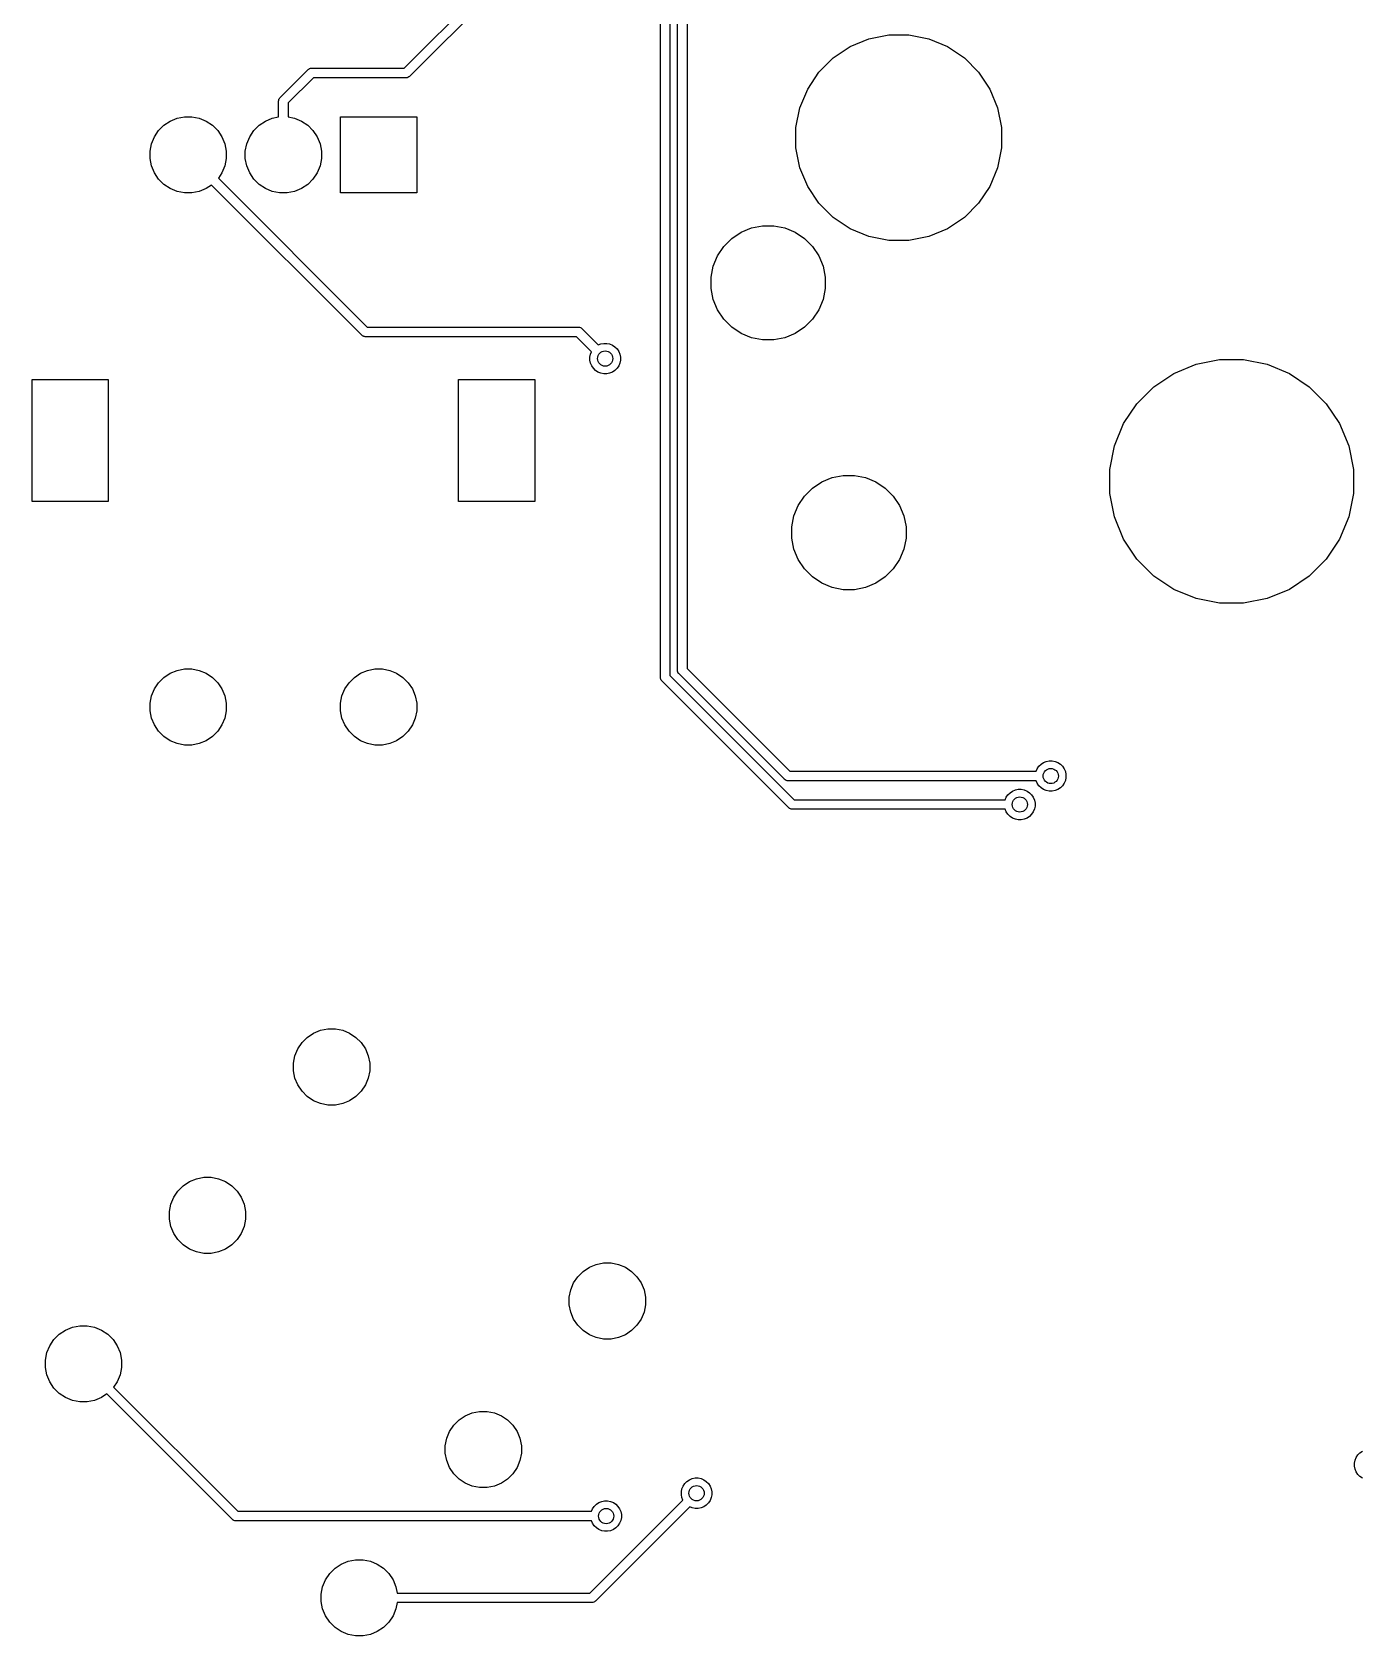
# Model space of a CAD drawing. Extents: x 3.67 to 7.92, y -5.42 to -1.8.
# Drawn here: x 3.76 to 5.134, y -5.378 to -3.719 of the extents above; entities that cross this region are included whole.
import ezdxf

# ---------------------------------------------------------------- set-up
doc = ezdxf.new("R2010")
doc.units = 0
doc.header["$MEASUREMENT"] = 0
doc.layers.add('BLACK', color=7, linetype='CONTINUOUS')

msp = doc.modelspace()

# ---------------------------------------------------------------- linework, layer by layer
at = {"layer": 'BLACK', "linetype": 'CONTINUOUS'}
for p, q in [((4.40945, -4.38657), (4.40945, -3.08176)), ((4.41929, -3.07997), (4.41929, -4.38477)), ((4.42717, -3.82161), (4.42717, -3.62229)), ((4.43701, -3.62409), (4.43701, -4.37743)), ((4.14454, -3.75689), (4.26596, -3.63546)), ((4.27419, -3.64115), (4.15023, -3.76512)), ((4.60555, -3.73454), (4.6249, -3.72653)), ((4.6249, -3.72653), (4.64544, -3.72244)), ((4.64544, -3.72244), (4.66638, -3.72244)), ((4.66638, -3.72244), (4.68691, -3.72653)), ((4.68691, -3.72653), (4.70626, -3.73454)), ((4.57334, -3.76098), (4.58814, -3.74617)), ((4.58814, -3.74617), (4.60555, -3.73454)), ((4.70626, -3.73454), (4.72367, -3.74617)), ((4.72367, -3.74617), (4.73847, -3.76098)), ((4.01638, -3.78713), (4.045, -3.7585)), ((4.045, -3.7585), (4.04516, -3.75831)), ((4.04516, -3.75831), (4.04543, -3.75809)), ((4.04543, -3.75809), (4.04591, -3.7577)), ((4.04591, -3.7577), (4.04676, -3.75724)), ((4.04676, -3.75724), (4.04702, -3.75716)), ((4.04702, -3.75716), (4.04769, -3.75696)), ((4.04769, -3.75696), (4.04841, -3.75689)), ((4.04841, -3.75689), (4.04865, -3.75687)), ((4.04841, -3.75689), (4.04841, -3.75689)), ((4.04865, -3.75687), (4.04889, -3.75689)), ((4.04889, -3.75689), (4.14454, -3.75689)), ((4.5617, -3.77839), (4.57334, -3.76098)), ((4.73847, -3.76098), (4.75011, -3.77839)), ((4.05069, -3.76673), (4.02461, -3.79282)), ((4.14633, -3.76673), (4.05069, -3.76673)), ((4.14657, -3.76676), (4.14633, -3.76673)), ((4.14682, -3.76673), (4.14657, -3.76676)), ((4.14754, -3.76666), (4.14682, -3.76673)), ((4.14682, -3.76673), (4.14682, -3.76673)), ((4.14847, -3.76638), (4.14754, -3.76666)), ((4.14932, -3.76592), (4.14847, -3.76638)), ((4.15007, -3.76531), (4.14932, -3.76592)), ((4.15023, -3.76512), (4.15007, -3.76531)), ((4.55369, -3.79773), (4.5617, -3.77839)), ((4.75011, -3.77839), (4.75812, -3.79773)), ((4.01474, -3.79078), (4.01484, -3.78981)), ((4.01476, -3.79102), (4.01474, -3.79078)), ((4.01476, -3.80729), (4.01476, -3.79102)), ((4.01484, -3.78981), (4.01512, -3.78889)), ((4.01512, -3.78889), (4.01557, -3.78803)), ((4.01557, -3.78803), (4.01603, -3.78747)), ((4.01603, -3.78747), (4.01619, -3.78728)), ((4.01603, -3.78747), (4.01603, -3.78747)), ((4.01619, -3.78728), (4.01638, -3.78713)), ((4.02461, -3.79282), (4.02461, -3.80729)), ((3.89616, -3.81588), (3.90261, -3.81157)), ((3.90261, -3.81157), (3.90978, -3.8086)), ((3.90978, -3.8086), (3.91738, -3.80709)), ((3.91738, -3.80709), (3.92514, -3.80709)), ((3.92514, -3.80709), (3.93274, -3.8086)), ((3.93274, -3.8086), (3.93991, -3.81157)), ((3.93991, -3.81157), (3.94636, -3.81588)), ((3.99459, -3.81588), (4.00104, -3.81157)), ((4.00104, -3.81157), (4.0082, -3.8086)), ((4.0082, -3.8086), (4.01476, -3.80729)), ((4.02461, -3.80729), (4.03117, -3.8086)), ((4.03117, -3.8086), (4.03833, -3.81157)), ((4.03833, -3.81157), (4.04478, -3.81588)), ((4.07874, -3.88583), (4.07874, -3.80709)), ((4.07874, -3.80709), (4.15748, -3.80709)), ((4.15748, -3.80709), (4.15748, -3.88583)), ((4.54961, -3.81827), (4.55369, -3.79773)), ((4.75812, -3.79773), (4.7622, -3.81827)), ((3.8834, -3.83497), (3.88637, -3.82781)), ((3.88637, -3.82781), (3.89068, -3.82136)), ((3.89068, -3.82136), (3.89616, -3.81588)), ((3.94636, -3.81588), (3.95184, -3.82136)), ((3.95184, -3.82136), (3.95615, -3.82781)), ((3.95615, -3.82781), (3.95912, -3.83497)), ((3.98183, -3.83497), (3.9848, -3.82781)), ((3.9848, -3.82781), (3.9891, -3.82136)), ((3.9891, -3.82136), (3.99459, -3.81588)), ((4.04478, -3.81588), (4.05027, -3.82136)), ((4.05027, -3.82136), (4.05457, -3.82781)), ((4.05457, -3.82781), (4.05754, -3.83497)), ((4.42717, -4.37923), (4.42717, -3.82161)), ((4.42717, -3.82161), (4.42717, -3.82161)), ((4.54961, -3.83921), (4.54961, -3.81827)), ((4.7622, -3.81827), (4.7622, -3.83921)), ((3.88189, -3.84258), (3.8834, -3.83497)), ((3.88189, -3.85033), (3.88189, -3.84258)), ((3.95912, -3.83497), (3.96063, -3.84258)), ((3.96063, -3.84258), (3.96063, -3.85033)), ((3.98031, -3.84258), (3.98183, -3.83497)), ((3.98031, -3.85033), (3.98031, -3.84258)), ((4.05754, -3.83497), (4.05906, -3.84258)), ((4.05906, -3.84258), (4.05906, -3.85033)), ((4.55369, -3.85975), (4.54961, -3.83921)), ((4.7622, -3.83921), (4.75812, -3.85975)), ((3.8834, -3.85794), (3.88189, -3.85033)), ((3.88637, -3.86511), (3.8834, -3.85794)), ((3.95912, -3.85794), (3.95615, -3.86511)), ((3.96063, -3.85033), (3.95912, -3.85794)), ((3.98183, -3.85794), (3.98031, -3.85033)), ((3.9848, -3.86511), (3.98183, -3.85794)), ((4.05754, -3.85794), (4.05457, -3.86511)), ((4.05906, -3.85033), (4.05754, -3.85794)), ((4.5617, -3.87909), (4.55369, -3.85975)), ((4.75812, -3.85975), (4.75011, -3.87909)), ((3.89068, -3.87155), (3.88637, -3.86511)), ((3.89616, -3.87704), (3.89068, -3.87155)), ((3.90261, -3.88135), (3.89616, -3.87704)), ((3.94547, -3.87763), (3.93991, -3.88135)), ((4.10068, -4.03284), (3.94547, -3.87763)), ((3.95615, -3.86511), (3.95243, -3.87067)), ((3.95243, -3.87067), (4.10637, -4.02461)), ((3.9891, -3.87155), (3.9848, -3.86511)), ((3.99459, -3.87704), (3.9891, -3.87155)), ((4.00104, -3.88135), (3.99459, -3.87704)), ((4.04478, -3.87704), (4.03833, -3.88135)), ((4.05027, -3.87155), (4.04478, -3.87704)), ((4.05457, -3.86511), (4.05027, -3.87155)), ((4.57334, -3.8965), (4.5617, -3.87909)), ((4.75011, -3.87909), (4.73847, -3.8965)), ((3.90978, -3.88431), (3.90261, -3.88135)), ((3.91738, -3.88583), (3.90978, -3.88431)), ((3.92514, -3.88583), (3.91738, -3.88583)), ((3.93274, -3.88431), (3.92514, -3.88583)), ((3.93991, -3.88135), (3.93274, -3.88431)), ((4.0082, -3.88431), (4.00104, -3.88135)), ((4.01581, -3.88583), (4.0082, -3.88431)), ((4.02356, -3.88583), (4.01581, -3.88583)), ((4.03117, -3.88431), (4.02356, -3.88583)), ((4.03833, -3.88135), (4.03117, -3.88431)), ((4.15748, -3.88583), (4.07874, -3.88583)), ((4.58814, -3.91131), (4.57334, -3.8965)), ((4.73847, -3.8965), (4.72367, -3.91131)), ((4.60555, -3.92294), (4.58814, -3.91131)), ((4.72367, -3.91131), (4.70626, -3.92294)), ((4.48322, -3.93287), (4.49289, -3.92641)), ((4.49289, -3.92641), (4.50364, -3.92195)), ((4.50364, -3.92195), (4.51505, -3.91969)), ((4.51505, -3.91969), (4.52668, -3.91969)), ((4.52668, -3.91969), (4.53809, -3.92195)), ((4.53809, -3.92195), (4.54884, -3.92641)), ((4.54884, -3.92641), (4.55851, -3.93287)), ((4.6249, -3.93095), (4.60555, -3.92294)), ((4.70626, -3.92294), (4.68691, -3.93095)), ((4.46853, -3.95077), (4.475, -3.94109)), ((4.475, -3.94109), (4.48322, -3.93287)), ((4.55851, -3.93287), (4.56674, -3.94109)), ((4.56674, -3.94109), (4.5732, -3.95077)), ((4.64544, -3.93504), (4.6249, -3.93095)), ((4.66638, -3.93504), (4.64544, -3.93504)), ((4.68691, -3.93095), (4.66638, -3.93504)), ((4.46181, -3.97292), (4.46408, -3.96151)), ((4.46408, -3.96151), (4.46853, -3.95077)), ((4.5732, -3.95077), (4.57765, -3.96151)), ((4.57765, -3.96151), (4.57992, -3.97292)), ((4.46181, -3.98456), (4.46181, -3.97292)), ((4.57992, -3.97292), (4.57992, -3.98456)), ((4.46408, -3.99597), (4.46181, -3.98456)), ((4.46853, -4.00671), (4.46408, -3.99597)), ((4.57765, -3.99597), (4.5732, -4.00671)), ((4.57992, -3.98456), (4.57765, -3.99597)), ((4.475, -4.01639), (4.46853, -4.00671)), ((4.5732, -4.00671), (4.56674, -4.01639)), ((4.10637, -4.02461), (4.32456, -4.02461)), ((4.32456, -4.02461), (4.3248, -4.02458)), ((4.3248, -4.02458), (4.32504, -4.02461)), ((4.32504, -4.02461), (4.32504, -4.02461)), ((4.32504, -4.02461), (4.32577, -4.02468)), ((4.32577, -4.02468), (4.3267, -4.02496)), ((4.3267, -4.02496), (4.32755, -4.02542)), ((4.32755, -4.02542), (4.3283, -4.02603)), ((4.3283, -4.02603), (4.32845, -4.02622)), ((4.32845, -4.02622), (4.34523, -4.043)), ((4.48322, -4.02461), (4.475, -4.01639)), ((4.49289, -4.03107), (4.48322, -4.02461)), ((4.55851, -4.02461), (4.54884, -4.03107)), ((4.56674, -4.01639), (4.55851, -4.02461)), ((4.10083, -4.03302), (4.10068, -4.03284)), ((4.10102, -4.03318), (4.10083, -4.03302)), ((4.10158, -4.03364), (4.10102, -4.03318)), ((4.10102, -4.03318), (4.10102, -4.03318)), ((4.10238, -4.03406), (4.10158, -4.03364)), ((4.10244, -4.0341), (4.10238, -4.03406)), ((4.10337, -4.03438), (4.10244, -4.0341)), ((4.10409, -4.03445), (4.10337, -4.03438)), ((4.10433, -4.03447), (4.10409, -4.03445)), ((4.10409, -4.03445), (4.10409, -4.03445)), ((4.10457, -4.03445), (4.10433, -4.03447)), ((4.32276, -4.03445), (4.10457, -4.03445)), ((4.33827, -4.04995), (4.32276, -4.03445)), ((4.34523, -4.043), (4.34777, -4.04194)), ((4.34777, -4.04194), (4.35081, -4.04134)), ((4.35081, -4.04134), (4.35391, -4.04134)), ((4.35391, -4.04134), (4.35696, -4.04194)), ((4.35696, -4.04194), (4.35982, -4.04313)), ((4.35982, -4.04313), (4.3624, -4.04485)), ((4.3624, -4.04485), (4.36459, -4.04705)), ((4.50364, -4.03553), (4.49289, -4.03107)), ((4.51505, -4.0378), (4.50364, -4.03553)), ((4.52668, -4.0378), (4.51505, -4.0378)), ((4.53809, -4.03553), (4.52668, -4.0378)), ((4.54884, -4.03107), (4.53809, -4.03553)), ((4.33661, -4.05554), (4.33722, -4.05249)), ((4.33661, -4.05864), (4.33661, -4.05554)), ((4.33722, -4.06168), (4.33661, -4.05864)), ((4.33722, -4.05249), (4.33827, -4.04995)), ((4.33841, -4.06455), (4.33722, -4.06168)), ((4.36459, -4.04705), (4.36632, -4.04963)), ((4.36632, -4.04963), (4.36751, -4.05249)), ((4.36751, -4.06168), (4.36632, -4.06455)), ((4.36751, -4.05249), (4.36811, -4.05554)), ((4.36811, -4.05864), (4.36751, -4.06168)), ((4.36811, -4.05554), (4.36811, -4.05864)), ((4.94032, -4.07241), (4.96325, -4.06291)), ((4.96325, -4.06291), (4.98759, -4.05807)), ((4.98759, -4.05807), (5.01241, -4.05807)), ((5.01241, -4.05807), (5.03675, -4.06291)), ((5.03675, -4.06291), (5.05968, -4.07241)), ((3.75984, -4.20472), (3.75984, -4.07874)), ((3.75984, -4.07874), (3.83858, -4.07874)), ((3.83858, -4.07874), (3.83858, -4.20472)), ((4.20079, -4.20472), (4.20079, -4.07874)), ((4.20079, -4.07874), (4.27953, -4.07874)), ((4.27953, -4.07874), (4.27953, -4.20472)), ((4.34013, -4.06713), (4.33841, -4.06455)), ((4.34232, -4.06932), (4.34013, -4.06713)), ((4.3449, -4.07104), (4.34232, -4.06932)), ((4.34777, -4.07223), (4.3449, -4.07104)), ((4.35081, -4.07283), (4.34777, -4.07223)), ((4.35391, -4.07283), (4.35081, -4.07283)), ((4.35696, -4.07223), (4.35391, -4.07283)), ((4.35982, -4.07104), (4.35696, -4.07223)), ((4.3624, -4.06932), (4.35982, -4.07104)), ((4.36459, -4.06713), (4.3624, -4.06932)), ((4.36632, -4.06455), (4.36459, -4.06713)), ((4.91969, -4.0862), (4.94032, -4.07241)), ((5.05968, -4.07241), (5.08031, -4.0862)), ((4.90214, -4.10374), (4.91969, -4.0862)), ((5.08031, -4.0862), (5.09786, -4.10374)), ((4.88835, -4.12438), (4.90214, -4.10374)), ((5.09786, -4.10374), (5.11165, -4.12438)), ((4.87886, -4.14731), (4.88835, -4.12438)), ((5.11165, -4.12438), (5.12114, -4.14731)), ((4.87402, -4.17165), (4.87886, -4.14731)), ((5.12114, -4.14731), (5.12598, -4.17165)), ((4.5871, -4.18022), (4.59851, -4.17795)), ((4.59851, -4.17795), (4.61015, -4.17795)), ((4.61015, -4.17795), (4.62156, -4.18022)), ((4.87402, -4.19646), (4.87402, -4.17165)), ((5.12598, -4.17165), (5.12598, -4.19646)), ((4.55846, -4.19936), (4.56669, -4.19114)), ((4.56669, -4.19114), (4.57636, -4.18467)), ((4.57636, -4.18467), (4.5871, -4.18022)), ((4.62156, -4.18022), (4.6323, -4.18467)), ((4.6323, -4.18467), (4.64198, -4.19114)), ((4.64198, -4.19114), (4.6502, -4.19936)), ((3.83858, -4.20472), (3.75984, -4.20472)), ((4.27953, -4.20472), (4.20079, -4.20472)), ((4.54755, -4.21978), (4.552, -4.20903)), ((4.552, -4.20903), (4.55846, -4.19936)), ((4.6502, -4.19936), (4.65666, -4.20903)), ((4.65666, -4.20903), (4.66112, -4.21978)), ((4.87886, -4.2208), (4.87402, -4.19646)), ((5.12598, -4.19646), (5.12114, -4.2208)), ((4.54528, -4.23119), (4.54755, -4.21978)), ((4.66112, -4.21978), (4.66339, -4.23119)), ((4.88835, -4.24373), (4.87886, -4.2208)), ((5.12114, -4.2208), (5.11165, -4.24373)), ((4.54528, -4.24282), (4.54528, -4.23119)), ((4.54755, -4.25423), (4.54528, -4.24282)), ((4.66339, -4.24282), (4.66112, -4.25423)), ((4.66339, -4.23119), (4.66339, -4.24282)), ((4.90214, -4.26437), (4.88835, -4.24373)), ((5.11165, -4.24373), (5.09786, -4.26437)), ((4.552, -4.26498), (4.54755, -4.25423)), ((4.66112, -4.25423), (4.65666, -4.26498)), ((4.55846, -4.27465), (4.552, -4.26498)), ((4.56669, -4.28288), (4.55846, -4.27465)), ((4.6502, -4.27465), (4.64198, -4.28288)), ((4.65666, -4.26498), (4.6502, -4.27465)), ((4.91969, -4.28191), (4.90214, -4.26437)), ((5.09786, -4.26437), (5.08031, -4.28191)), ((4.57636, -4.28934), (4.56669, -4.28288)), ((4.5871, -4.29379), (4.57636, -4.28934)), ((4.59851, -4.29606), (4.5871, -4.29379)), ((4.62156, -4.29379), (4.61015, -4.29606)), ((4.6323, -4.28934), (4.62156, -4.29379)), ((4.64198, -4.28288), (4.6323, -4.28934)), ((4.94032, -4.2957), (4.91969, -4.28191)), ((5.08031, -4.28191), (5.05968, -4.2957)), ((4.61015, -4.29606), (4.59851, -4.29606)), ((4.96325, -4.3052), (4.94032, -4.2957)), ((4.98759, -4.31004), (4.96325, -4.3052)), ((5.01241, -4.31004), (4.98759, -4.31004)), ((5.03675, -4.3052), (5.01241, -4.31004)), ((5.05968, -4.2957), (5.03675, -4.3052)), ((3.90978, -4.37947), (3.91738, -4.37795)), ((3.91738, -4.37795), (3.92514, -4.37795)), ((3.92514, -4.37795), (3.93274, -4.37947)), ((4.10663, -4.37947), (4.11423, -4.37795)), ((4.11423, -4.37795), (4.12199, -4.37795)), ((4.12199, -4.37795), (4.12959, -4.37947)), ((4.43701, -4.37743), (4.54338, -4.48381)), ((3.88637, -4.39867), (3.89068, -4.39223)), ((3.89068, -4.39223), (3.89616, -4.38674)), ((3.89616, -4.38674), (3.90261, -4.38243)), ((3.90261, -4.38243), (3.90978, -4.37947)), ((3.93274, -4.37947), (3.93991, -4.38243)), ((3.93991, -4.38243), (3.94636, -4.38674)), ((3.94636, -4.38674), (3.95184, -4.39223)), ((3.95184, -4.39223), (3.95615, -4.39867)), ((4.08322, -4.39867), (4.08753, -4.39223)), ((4.08753, -4.39223), (4.09301, -4.38674)), ((4.09301, -4.38674), (4.09946, -4.38243)), ((4.09946, -4.38243), (4.10663, -4.37947)), ((4.12959, -4.37947), (4.13676, -4.38243)), ((4.13676, -4.38243), (4.14321, -4.38674)), ((4.14321, -4.38674), (4.14869, -4.39223)), ((4.14869, -4.39223), (4.153, -4.39867)), ((4.40943, -4.38681), (4.40945, -4.38657)), ((4.40952, -4.38778), (4.40943, -4.38681)), ((4.4098, -4.3887), (4.40952, -4.38778)), ((4.41026, -4.38956), (4.4098, -4.3887)), ((4.41072, -4.39012), (4.41026, -4.38956)), ((4.41087, -4.39031), (4.41072, -4.39012)), ((4.41106, -4.39046), (4.41087, -4.39031)), ((4.54211, -4.52151), (4.41106, -4.39046)), ((4.41929, -4.38477), (4.5478, -4.51328)), ((4.42714, -4.37947), (4.42717, -4.37923)), ((4.42724, -4.38044), (4.42714, -4.37947)), ((4.42752, -4.38136), (4.42724, -4.38044)), ((4.42798, -4.38222), (4.42752, -4.38136)), ((4.42837, -4.3827), (4.42798, -4.38222)), ((4.42859, -4.38297), (4.42837, -4.3827)), ((4.42878, -4.38312), (4.42859, -4.38297)), ((4.53769, -4.49204), (4.42878, -4.38312)), ((3.88189, -4.41345), (3.8834, -4.40584)), ((3.8834, -4.40584), (3.88637, -4.39867)), ((3.95615, -4.39867), (3.95912, -4.40584)), ((3.95912, -4.40584), (3.96063, -4.41345)), ((4.07874, -4.41345), (4.08025, -4.40584)), ((4.08025, -4.40584), (4.08322, -4.39867)), ((4.153, -4.39867), (4.15597, -4.40584)), ((4.15597, -4.40584), (4.15748, -4.41345)), ((3.88189, -4.4212), (3.88189, -4.41345)), ((3.8834, -4.42881), (3.88189, -4.4212)), ((3.96063, -4.4212), (3.95912, -4.42881)), ((3.96063, -4.41345), (3.96063, -4.4212)), ((4.07874, -4.4212), (4.07874, -4.41345)), ((4.08025, -4.42881), (4.07874, -4.4212)), ((4.15748, -4.4212), (4.15597, -4.42881)), ((4.15748, -4.41345), (4.15748, -4.4212)), ((3.88637, -4.43597), (3.8834, -4.42881)), ((3.89068, -4.44242), (3.88637, -4.43597)), ((3.89616, -4.4479), (3.89068, -4.44242)), ((3.95184, -4.44242), (3.94636, -4.4479)), ((3.95615, -4.43597), (3.95184, -4.44242)), ((3.95912, -4.42881), (3.95615, -4.43597)), ((4.08322, -4.43597), (4.08025, -4.42881)), ((4.08753, -4.44242), (4.08322, -4.43597)), ((4.09301, -4.4479), (4.08753, -4.44242)), ((4.14869, -4.44242), (4.14321, -4.4479)), ((4.153, -4.43597), (4.14869, -4.44242)), ((4.15597, -4.42881), (4.153, -4.43597)), ((3.90261, -4.45221), (3.89616, -4.4479)), ((3.90978, -4.45518), (3.90261, -4.45221)), ((3.91738, -4.45669), (3.90978, -4.45518)), ((3.92514, -4.45669), (3.91738, -4.45669)), ((3.93274, -4.45518), (3.92514, -4.45669)), ((3.93991, -4.45221), (3.93274, -4.45518)), ((3.94636, -4.4479), (3.93991, -4.45221)), ((4.09946, -4.45221), (4.09301, -4.4479)), ((4.10663, -4.45518), (4.09946, -4.45221)), ((4.11423, -4.45669), (4.10663, -4.45518)), ((4.12199, -4.45669), (4.11423, -4.45669)), ((4.12959, -4.45518), (4.12199, -4.45669)), ((4.13676, -4.45221), (4.12959, -4.45518)), ((4.14321, -4.4479), (4.13676, -4.45221)), ((4.80076, -4.47869), (4.80295, -4.4765)), ((4.80295, -4.4765), (4.80553, -4.47477)), ((4.80553, -4.47477), (4.8084, -4.47359)), ((4.8084, -4.47359), (4.81144, -4.47298)), ((4.81144, -4.47298), (4.81454, -4.47298)), ((4.81454, -4.47298), (4.81759, -4.47359)), ((4.81759, -4.47359), (4.82045, -4.47477)), ((4.82045, -4.47477), (4.82303, -4.4765)), ((4.82303, -4.4765), (4.82522, -4.47869)), ((4.53785, -4.49223), (4.53769, -4.49204)), ((4.53803, -4.49238), (4.53785, -4.49223)), ((4.5386, -4.49284), (4.53803, -4.49238)), ((4.53803, -4.49238), (4.53803, -4.49238)), ((4.53945, -4.4933), (4.5386, -4.49284)), ((4.54038, -4.49358), (4.53945, -4.4933)), ((4.5411, -4.49365), (4.54038, -4.49358)), ((4.54134, -4.49367), (4.5411, -4.49365)), ((4.5411, -4.49365), (4.5411, -4.49365)), ((4.54158, -4.49365), (4.54134, -4.49367)), ((4.79799, -4.49365), (4.54158, -4.49365)), ((4.54338, -4.48381), (4.79799, -4.48381)), ((4.79799, -4.48381), (4.79904, -4.48127)), ((4.79904, -4.49619), (4.79799, -4.49365)), ((4.79904, -4.48127), (4.80076, -4.47869)), ((4.82522, -4.47869), (4.82695, -4.48127)), ((4.82695, -4.48127), (4.82813, -4.48414)), ((4.82813, -4.49332), (4.82695, -4.49619)), ((4.82813, -4.48414), (4.82874, -4.48718)), ((4.82874, -4.49028), (4.82813, -4.49332)), ((4.82874, -4.48718), (4.82874, -4.49028)), ((4.766, -4.51328), (4.76705, -4.51074)), ((4.76705, -4.51074), (4.76878, -4.50816)), ((4.76878, -4.50816), (4.77097, -4.50597)), ((4.77097, -4.50597), (4.77355, -4.50425)), ((4.77355, -4.50425), (4.77642, -4.50306)), ((4.77642, -4.50306), (4.77946, -4.50245)), ((4.77946, -4.50245), (4.78256, -4.50245)), ((4.78256, -4.50245), (4.7856, -4.50306)), ((4.7856, -4.50306), (4.78847, -4.50425)), ((4.78847, -4.50425), (4.79105, -4.50597)), ((4.79105, -4.50597), (4.79324, -4.50816)), ((4.79324, -4.50816), (4.79497, -4.51074)), ((4.79497, -4.51074), (4.79615, -4.51361)), ((4.80076, -4.49877), (4.79904, -4.49619)), ((4.80295, -4.50096), (4.80076, -4.49877)), ((4.80553, -4.50268), (4.80295, -4.50096)), ((4.8084, -4.50387), (4.80553, -4.50268)), ((4.81144, -4.50448), (4.8084, -4.50387)), ((4.81454, -4.50448), (4.81144, -4.50448)), ((4.81759, -4.50387), (4.81454, -4.50448)), ((4.82045, -4.50268), (4.81759, -4.50387)), ((4.82303, -4.50096), (4.82045, -4.50268)), ((4.82522, -4.49877), (4.82303, -4.50096)), ((4.82695, -4.49619), (4.82522, -4.49877)), ((4.54227, -4.5217), (4.54211, -4.52151)), ((4.54245, -4.52185), (4.54227, -4.5217)), ((4.54278, -4.52212), (4.54245, -4.52185)), ((4.54245, -4.52185), (4.54245, -4.52185)), ((4.54301, -4.52231), (4.54278, -4.52212)), ((4.54387, -4.52277), (4.54301, -4.52231)), ((4.5448, -4.52305), (4.54387, -4.52277)), ((4.54552, -4.52312), (4.5448, -4.52305)), ((4.54576, -4.52315), (4.54552, -4.52312)), ((4.54552, -4.52312), (4.54552, -4.52312)), ((4.546, -4.52312), (4.54576, -4.52315)), ((4.766, -4.52312), (4.546, -4.52312)), ((4.5478, -4.51328), (4.766, -4.51328)), ((4.76705, -4.52566), (4.766, -4.52312)), ((4.76878, -4.52824), (4.76705, -4.52566)), ((4.79497, -4.52566), (4.79324, -4.52824)), ((4.79615, -4.5228), (4.79497, -4.52566)), ((4.79615, -4.51361), (4.79676, -4.51665)), ((4.79676, -4.51975), (4.79615, -4.5228)), ((4.79676, -4.51665), (4.79676, -4.51975)), ((4.77097, -4.53043), (4.76878, -4.52824)), ((4.77355, -4.53216), (4.77097, -4.53043)), ((4.77642, -4.53335), (4.77355, -4.53216)), ((4.77946, -4.53395), (4.77642, -4.53335)), ((4.78256, -4.53395), (4.77946, -4.53395)), ((4.7856, -4.53335), (4.78256, -4.53395)), ((4.78847, -4.53216), (4.7856, -4.53335)), ((4.79105, -4.53043), (4.78847, -4.53216)), ((4.79324, -4.52824), (4.79105, -4.53043)), ((4.03892, -4.76444), (4.04441, -4.75895)), ((4.04441, -4.75895), (4.05086, -4.75464)), ((4.05086, -4.75464), (4.05802, -4.75168)), ((4.05802, -4.75168), (4.06563, -4.75016)), ((4.06563, -4.75016), (4.07338, -4.75016)), ((4.07338, -4.75016), (4.08099, -4.75168)), ((4.08099, -4.75168), (4.08815, -4.75464)), ((4.08815, -4.75464), (4.0946, -4.75895)), ((4.0946, -4.75895), (4.10008, -4.76444)), ((4.03165, -4.77805), (4.03461, -4.77088)), ((4.03461, -4.77088), (4.03892, -4.76444)), ((4.10008, -4.76444), (4.10439, -4.77088)), ((4.10439, -4.77088), (4.10736, -4.77805)), ((4.03013, -4.78566), (4.03165, -4.77805)), ((4.03013, -4.79341), (4.03013, -4.78566)), ((4.10736, -4.77805), (4.10887, -4.78566)), ((4.10887, -4.78566), (4.10887, -4.79341)), ((4.03165, -4.80102), (4.03013, -4.79341)), ((4.03461, -4.80818), (4.03165, -4.80102)), ((4.03892, -4.81463), (4.03461, -4.80818)), ((4.10439, -4.80818), (4.10008, -4.81463)), ((4.10736, -4.80102), (4.10439, -4.80818)), ((4.10887, -4.79341), (4.10736, -4.80102)), ((4.04441, -4.82011), (4.03892, -4.81463)), ((4.05086, -4.82442), (4.04441, -4.82011)), ((4.05802, -4.82739), (4.05086, -4.82442)), ((4.08815, -4.82442), (4.08099, -4.82739)), ((4.0946, -4.82011), (4.08815, -4.82442)), ((4.10008, -4.81463), (4.0946, -4.82011)), ((4.06563, -4.8289), (4.05802, -4.82739)), ((4.07338, -4.8289), (4.06563, -4.8289)), ((4.08099, -4.82739), (4.07338, -4.8289)), ((3.91615, -4.91241), (3.9226, -4.90811)), ((3.9226, -4.90811), (3.92976, -4.90514)), ((3.92976, -4.90514), (3.93737, -4.90362)), ((3.93737, -4.90362), (3.94513, -4.90362)), ((3.94513, -4.90362), (3.95273, -4.90514)), ((3.95273, -4.90514), (3.9599, -4.90811)), ((3.9599, -4.90811), (3.96635, -4.91241)), ((3.90339, -4.93151), (3.90636, -4.92435)), ((3.90636, -4.92435), (3.91067, -4.9179)), ((3.91067, -4.9179), (3.91615, -4.91241)), ((3.96635, -4.91241), (3.97183, -4.9179)), ((3.97183, -4.9179), (3.97614, -4.92435)), ((3.97614, -4.92435), (3.97911, -4.93151)), ((3.90188, -4.93912), (3.90339, -4.93151)), ((3.90188, -4.94687), (3.90188, -4.93912)), ((3.97911, -4.93151), (3.98062, -4.93912)), ((3.98062, -4.93912), (3.98062, -4.94687)), ((3.90339, -4.95448), (3.90188, -4.94687)), ((3.90636, -4.96164), (3.90339, -4.95448)), ((3.97911, -4.95448), (3.97614, -4.96164)), ((3.98062, -4.94687), (3.97911, -4.95448)), ((3.91067, -4.96809), (3.90636, -4.96164)), ((3.91615, -4.97358), (3.91067, -4.96809)), ((3.9226, -4.97788), (3.91615, -4.97358)), ((3.96635, -4.97358), (3.9599, -4.97788)), ((3.97183, -4.96809), (3.96635, -4.97358)), ((3.97614, -4.96164), (3.97183, -4.96809)), ((3.92976, -4.98085), (3.9226, -4.97788)), ((3.93737, -4.98236), (3.92976, -4.98085)), ((3.94513, -4.98236), (3.93737, -4.98236)), ((3.95273, -4.98085), (3.94513, -4.98236)), ((3.9599, -4.97788), (3.95273, -4.98085)), ((4.31974, -5.01293), (4.32405, -5.00648)), ((4.32405, -5.00648), (4.32954, -5.001)), ((4.32954, -5.001), (4.33599, -4.99669)), ((4.33599, -4.99669), (4.34315, -4.99372)), ((4.34315, -4.99372), (4.35076, -4.99221)), ((4.35076, -4.99221), (4.35851, -4.99221)), ((4.35851, -4.99221), (4.36612, -4.99372)), ((4.36612, -4.99372), (4.37328, -4.99669)), ((4.37328, -4.99669), (4.37973, -5.001)), ((4.37973, -5.001), (4.38521, -5.00648)), ((4.38521, -5.00648), (4.38952, -5.01293)), ((4.31526, -5.0277), (4.31678, -5.02009)), ((4.31678, -5.02009), (4.31974, -5.01293)), ((4.38952, -5.01293), (4.39249, -5.02009)), ((4.39249, -5.02009), (4.394, -5.0277)), ((4.31526, -5.03545), (4.31526, -5.0277)), ((4.31678, -5.04306), (4.31526, -5.03545)), ((4.394, -5.03545), (4.39249, -5.04306)), ((4.394, -5.0277), (4.394, -5.03545)), ((3.80151, -5.0586), (3.80911, -5.05709)), ((3.80911, -5.05709), (3.81687, -5.05709)), ((3.81687, -5.05709), (3.82448, -5.0586)), ((4.31974, -5.05023), (4.31678, -5.04306)), ((4.32405, -5.05667), (4.31974, -5.05023)), ((4.32954, -5.06216), (4.32405, -5.05667)), ((4.38521, -5.05667), (4.37973, -5.06216)), ((4.38952, -5.05023), (4.38521, -5.05667)), ((4.39249, -5.04306), (4.38952, -5.05023)), ((3.7781, -5.07781), (3.78241, -5.07136)), ((3.78241, -5.07136), (3.7879, -5.06588)), ((3.7879, -5.06588), (3.79434, -5.06157)), ((3.79434, -5.06157), (3.80151, -5.0586)), ((3.82448, -5.0586), (3.83164, -5.06157)), ((3.83164, -5.06157), (3.83809, -5.06588)), ((3.83809, -5.06588), (3.84357, -5.07136)), ((3.84357, -5.07136), (3.84788, -5.07781)), ((4.33599, -5.06647), (4.32954, -5.06216)), ((4.34315, -5.06943), (4.33599, -5.06647)), ((4.35076, -5.07095), (4.34315, -5.06943)), ((4.35851, -5.07095), (4.35076, -5.07095)), ((4.36612, -5.06943), (4.35851, -5.07095)), ((4.37328, -5.06647), (4.36612, -5.06943)), ((4.37973, -5.06216), (4.37328, -5.06647)), ((3.77362, -5.09258), (3.77514, -5.08497)), ((3.77514, -5.08497), (3.7781, -5.07781)), ((3.84788, -5.07781), (3.85085, -5.08497)), ((3.85085, -5.08497), (3.85236, -5.09258)), ((3.77362, -5.10033), (3.77362, -5.09258)), ((3.77514, -5.10794), (3.77362, -5.10033)), ((3.85236, -5.10033), (3.85085, -5.10794)), ((3.85236, -5.09258), (3.85236, -5.10033)), ((3.7781, -5.11511), (3.77514, -5.10794)), ((3.78241, -5.12155), (3.7781, -5.11511)), ((3.7879, -5.12704), (3.78241, -5.12155)), ((3.84788, -5.11511), (3.84416, -5.12067)), ((3.84416, -5.12067), (3.97251, -5.24902)), ((3.85085, -5.10794), (3.84788, -5.11511)), ((3.79434, -5.13135), (3.7879, -5.12704)), ((3.80151, -5.13431), (3.79434, -5.13135)), ((3.80911, -5.13583), (3.80151, -5.13431)), ((3.81687, -5.13583), (3.80911, -5.13583)), ((3.82448, -5.13431), (3.81687, -5.13583)), ((3.83164, -5.13135), (3.82448, -5.13431)), ((3.8372, -5.12763), (3.83164, -5.13135)), ((3.96682, -5.25725), (3.8372, -5.12763)), ((4.1958, -5.15994), (4.20128, -5.15446)), ((4.20128, -5.15446), (4.20773, -5.15015)), ((4.20773, -5.15015), (4.21489, -5.14718)), ((4.21489, -5.14718), (4.2225, -5.14567)), ((4.2225, -5.14567), (4.23026, -5.14567)), ((4.23026, -5.14567), (4.23786, -5.14718)), ((4.23786, -5.14718), (4.24503, -5.15015)), ((4.24503, -5.15015), (4.25147, -5.15446)), ((4.25147, -5.15446), (4.25696, -5.15994)), ((4.18701, -5.18116), (4.18852, -5.17356)), ((4.18852, -5.17356), (4.19149, -5.16639)), ((4.19149, -5.16639), (4.1958, -5.15994)), ((4.25696, -5.15994), (4.26127, -5.16639)), ((4.26127, -5.16639), (4.26424, -5.17356)), ((4.26424, -5.17356), (4.26575, -5.18116)), ((4.18701, -5.18892), (4.18701, -5.18116)), ((4.18852, -5.19652), (4.18701, -5.18892)), ((4.26575, -5.18892), (4.26424, -5.19652)), ((4.26575, -5.18116), (4.26575, -5.18892)), ((5.13048, -5.19075), (5.13268, -5.18855)), ((5.13268, -5.18855), (5.13526, -5.18683)), ((4.19149, -5.20369), (4.18852, -5.19652)), ((4.1958, -5.21014), (4.19149, -5.20369)), ((4.26127, -5.20369), (4.25696, -5.21014)), ((4.26424, -5.19652), (4.26127, -5.20369)), ((5.12697, -5.19924), (5.12757, -5.19619)), ((5.12697, -5.20234), (5.12697, -5.19924)), ((5.12757, -5.20538), (5.12697, -5.20234)), ((5.12757, -5.19619), (5.12876, -5.19333)), ((5.12876, -5.20825), (5.12757, -5.20538)), ((5.12876, -5.19333), (5.13048, -5.19075)), ((4.20128, -5.21562), (4.1958, -5.21014)), ((4.20773, -5.21993), (4.20128, -5.21562)), ((4.21489, -5.2229), (4.20773, -5.21993)), ((4.2225, -5.22441), (4.21489, -5.2229)), ((4.23786, -5.2229), (4.23026, -5.22441)), ((4.24503, -5.21993), (4.23786, -5.2229)), ((4.25147, -5.21562), (4.24503, -5.21993)), ((4.25696, -5.21014), (4.25147, -5.21562)), ((4.43171, -5.22572), (4.43289, -5.22286)), ((4.43289, -5.22286), (4.43462, -5.22028)), ((4.43462, -5.22028), (4.43681, -5.21808)), ((4.43681, -5.21808), (4.43939, -5.21636)), ((4.43939, -5.21636), (4.44226, -5.21517)), ((4.44226, -5.21517), (4.4453, -5.21457)), ((4.4453, -5.21457), (4.4484, -5.21457)), ((4.4484, -5.21457), (4.45144, -5.21517)), ((4.45144, -5.21517), (4.45431, -5.21636)), ((4.45431, -5.21636), (4.45689, -5.21808)), ((4.45689, -5.21808), (4.45908, -5.22028)), ((4.45908, -5.22028), (4.46081, -5.22286)), ((4.46081, -5.22286), (4.46199, -5.22572)), ((5.13048, -5.21082), (5.12876, -5.20825)), ((5.13268, -5.21302), (5.13048, -5.21082)), ((5.13526, -5.21474), (5.13268, -5.21302)), ((4.23026, -5.22441), (4.2225, -5.22441)), ((4.33663, -5.33358), (4.43276, -5.23745)), ((4.34331, -5.2417), (4.34589, -5.23998)), ((4.34589, -5.23998), (4.34875, -5.23879)), ((4.34875, -5.23879), (4.3518, -5.23819)), ((4.3518, -5.23819), (4.3549, -5.23819)), ((4.3549, -5.23819), (4.35794, -5.23879)), ((4.35794, -5.23879), (4.36081, -5.23998)), ((4.36081, -5.23998), (4.36339, -5.2417)), ((4.4311, -5.22876), (4.43171, -5.22572)), ((4.4311, -5.23187), (4.4311, -5.22876)), ((4.43171, -5.23491), (4.4311, -5.23187)), ((4.43276, -5.23745), (4.43171, -5.23491)), ((4.45908, -5.24035), (4.45689, -5.24255)), ((4.46081, -5.23777), (4.45908, -5.24035)), ((4.46199, -5.23491), (4.46081, -5.23777)), ((4.46199, -5.22572), (4.4626, -5.22876)), ((4.4626, -5.23187), (4.46199, -5.23491)), ((4.4626, -5.22876), (4.4626, -5.23187)), ((3.97251, -5.24902), (4.33834, -5.24902)), ((4.33834, -5.24902), (4.33939, -5.24648)), ((4.33939, -5.24648), (4.34111, -5.2439)), ((4.34111, -5.2439), (4.34331, -5.2417)), ((4.43972, -5.24441), (4.34231, -5.34181)), ((4.36339, -5.2417), (4.36558, -5.2439)), ((4.36558, -5.2439), (4.3673, -5.24648)), ((4.3673, -5.24648), (4.36849, -5.24934)), ((4.36849, -5.24934), (4.36909, -5.25239)), ((4.36909, -5.25549), (4.36849, -5.25853)), ((4.36909, -5.25239), (4.36909, -5.25549)), ((4.44226, -5.24546), (4.43972, -5.24441)), ((4.4453, -5.24606), (4.44226, -5.24546)), ((4.4484, -5.24606), (4.4453, -5.24606)), ((4.45144, -5.24546), (4.4484, -5.24606)), ((4.45431, -5.24427), (4.45144, -5.24546)), ((4.45689, -5.24255), (4.45431, -5.24427)), ((3.96698, -5.25743), (3.96682, -5.25725)), ((3.96716, -5.25759), (3.96698, -5.25743)), ((3.96763, -5.25797), (3.96716, -5.25759)), ((3.96716, -5.25759), (3.96716, -5.25759)), ((3.96773, -5.25805), (3.96763, -5.25797)), ((3.96858, -5.25851), (3.96773, -5.25805)), ((3.96951, -5.25879), (3.96858, -5.25851)), ((3.97023, -5.25886), (3.96951, -5.25879)), ((3.97047, -5.25888), (3.97023, -5.25886)), ((3.97023, -5.25886), (3.97023, -5.25886)), ((3.97071, -5.25886), (3.97047, -5.25888)), ((4.33834, -5.25886), (3.97071, -5.25886)), ((4.33939, -5.2614), (4.33834, -5.25886)), ((4.34111, -5.26398), (4.33939, -5.2614)), ((4.34331, -5.26617), (4.34111, -5.26398)), ((4.34589, -5.26789), (4.34331, -5.26617)), ((4.34875, -5.26908), (4.34589, -5.26789)), ((4.3518, -5.26969), (4.34875, -5.26908)), ((4.3549, -5.26969), (4.3518, -5.26969)), ((4.35794, -5.26908), (4.3549, -5.26969)), ((4.36081, -5.26789), (4.35794, -5.26908)), ((4.36339, -5.26617), (4.36081, -5.26789)), ((4.36558, -5.26398), (4.36339, -5.26617)), ((4.3673, -5.2614), (4.36558, -5.26398)), ((4.36849, -5.25853), (4.3673, -5.2614)), ((4.07303, -5.30792), (4.07947, -5.30361)), ((4.07947, -5.30361), (4.08664, -5.30064)), ((4.08664, -5.30064), (4.09424, -5.29913)), ((4.09424, -5.29913), (4.102, -5.29913)), ((4.102, -5.29913), (4.10961, -5.30064)), ((4.10961, -5.30064), (4.11677, -5.30361)), ((4.11677, -5.30361), (4.12322, -5.30792)), ((4.06026, -5.32702), (4.06323, -5.31985)), ((4.06323, -5.31985), (4.06754, -5.3134)), ((4.06754, -5.3134), (4.07303, -5.30792)), ((4.12322, -5.30792), (4.1287, -5.3134)), ((4.1287, -5.3134), (4.13301, -5.31985)), ((4.13301, -5.31985), (4.13598, -5.32702)), ((4.05875, -5.33462), (4.06026, -5.32702)), ((4.05875, -5.34238), (4.05875, -5.33462)), ((4.13598, -5.32702), (4.13728, -5.33358)), ((4.13728, -5.33358), (4.33663, -5.33358)), ((4.06026, -5.34999), (4.05875, -5.34238)), ((4.06323, -5.35715), (4.06026, -5.34999)), ((4.13598, -5.34999), (4.13301, -5.35715)), ((4.13728, -5.34342), (4.13598, -5.34999)), ((4.33842, -5.34342), (4.13728, -5.34342)), ((4.33866, -5.34345), (4.33842, -5.34342)), ((4.33891, -5.34342), (4.33866, -5.34345)), ((4.33963, -5.34335), (4.33891, -5.34342)), ((4.33891, -5.34342), (4.33891, -5.34342)), ((4.34056, -5.34307), (4.33963, -5.34335)), ((4.34141, -5.34261), (4.34056, -5.34307)), ((4.34216, -5.342), (4.34141, -5.34261)), ((4.34231, -5.34181), (4.34216, -5.342)), ((4.06754, -5.3636), (4.06323, -5.35715)), ((4.07303, -5.36908), (4.06754, -5.3636)), ((4.07947, -5.37339), (4.07303, -5.36908)), ((4.12322, -5.36908), (4.11677, -5.37339)), ((4.1287, -5.3636), (4.12322, -5.36908)), ((4.13301, -5.35715), (4.1287, -5.3636)), ((4.08664, -5.37636), (4.07947, -5.37339)), ((4.09424, -5.37787), (4.08664, -5.37636)), ((4.102, -5.37787), (4.09424, -5.37787)), ((4.10961, -5.37636), (4.102, -5.37787)), ((4.11677, -5.37339), (4.10961, -5.37636))]:
    msp.add_line(p, q, dxfattribs=at)
at = {"layer": 'BLACK'}
for centre in [(4.35236, -4.05709), (4.81299, -4.48873), (4.78101, -4.5182), (4.44685, -5.23031), (4.35335, -5.25394)]:
    msp.add_circle(centre, 0.00787, dxfattribs=at)

doc.saveas('drawing.dxf')
